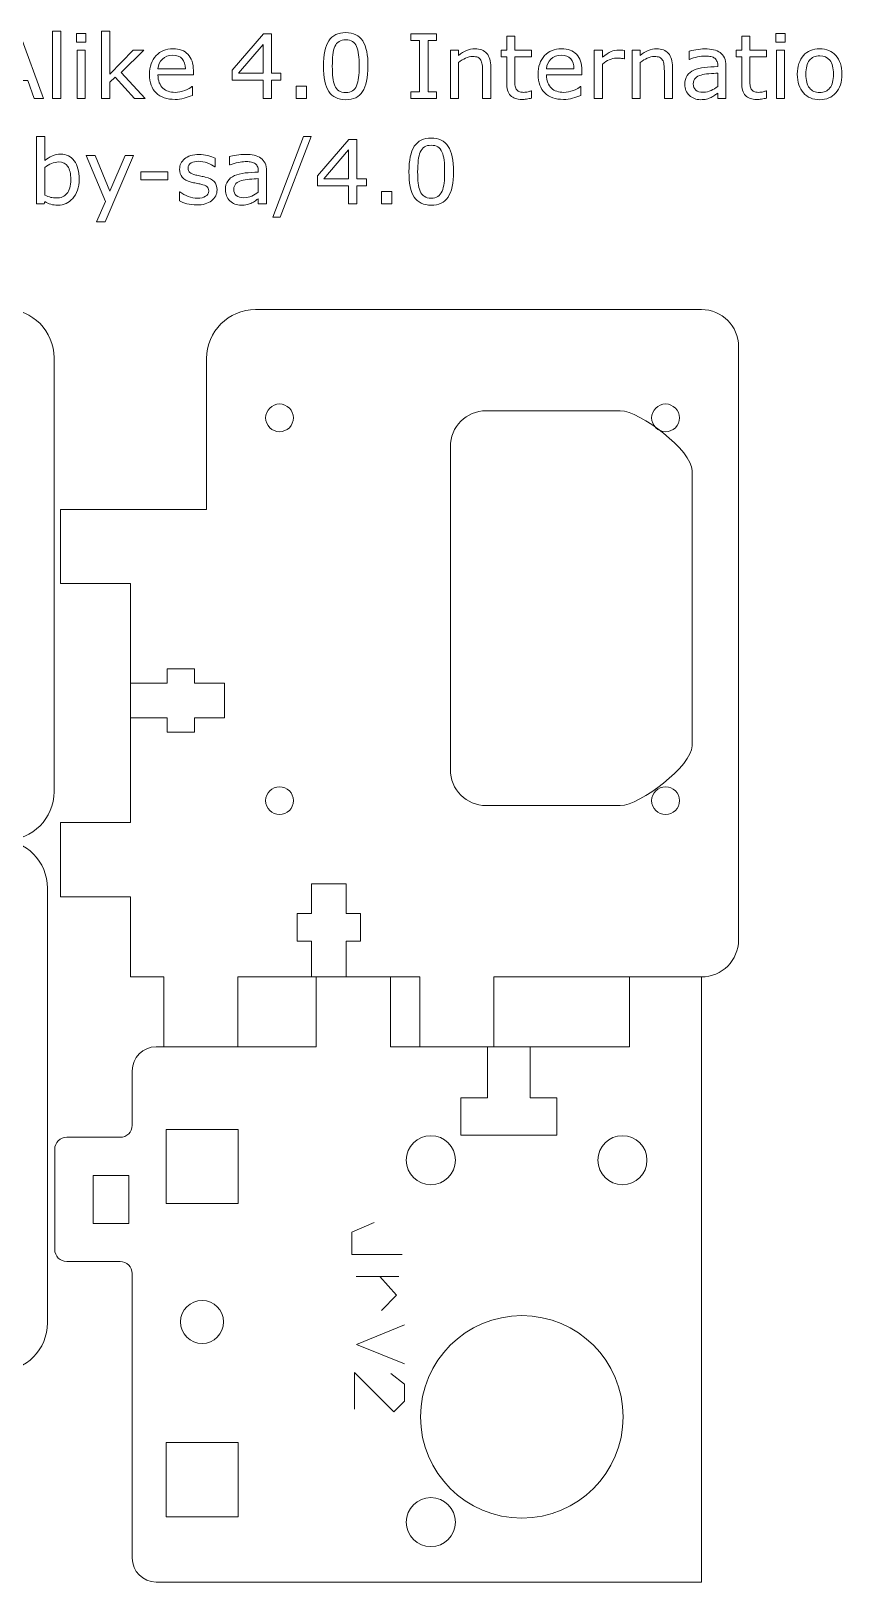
# Model space of a CAD drawing. Header units: inches. Extents: x -16 to 263, y 95 to 274.
# Drawn here: x 125 to 192.7, y 118 to 247.6 of the extents above; entities that cross this region are included whole.
import ezdxf

# ---------------------------------------------------------------- set-up
doc = ezdxf.new("R2010")
doc.units = ezdxf.units.IN
doc.header["$MEASUREMENT"] = 0
doc.layers.add('LAYER_1_0_0', color=7, linetype='Continuous')

# ---------------------------------------------------------------- blocks, each defined once
blk = doc.blocks.new('block 2')
at = {"layer": 'LAYER_1_0_0', "color": 7, "lineweight": 18}
blk.add_lwpolyline([(166.68, 162.72), (166.68, 158.47), (168.9, 158.47), (168.9, 155.33), (160.9, 155.33), (160.9, 158.47), (163.12, 158.47), (163.12, 162.72)], dxfattribs=at)
blk = doc.blocks.new('block 3')
at = {"layer": 'LAYER_1_0_0', "color": 7, "lineweight": 18}
blk.add_open_spline([(133.29, 168.56), (133.29, 168.56), (136.07, 168.56), (136.07, 168.56), (136.07, 168.56), (136.07, 162.72), (136.07, 162.72), (136.07, 162.72), (142.26, 162.72), (142.26, 162.72), (142.26, 162.72), (142.26, 168.56), (142.26, 168.56), (142.26, 168.56), (157.45, 168.56), (157.45, 168.56), (157.45, 168.56), (157.45, 162.72), (157.45, 162.72), (157.45, 162.72), (163.64, 162.72), (163.64, 162.72), (163.64, 162.72), (163.64, 168.56), (163.64, 168.56), (163.64, 168.56), (180.99, 168.56), (180.99, 168.56), (182.7, 168.56), (184.09, 169.95), (184.09, 171.66), (184.09, 171.66), (184.09, 221.26), (184.09, 221.26), (184.09, 222.97), (182.7, 224.35), (180.99, 224.36), (180.99, 224.36), (143.74, 224.36), (143.74, 224.36), (141.47, 224.35), (139.64, 222.52), (139.64, 220.26), (139.64, 220.26), (139.64, 207.64), (139.64, 207.64), (139.64, 207.64), (127.44, 207.64), (127.44, 207.64), (127.44, 207.64), (127.44, 201.44), (127.44, 201.44), (127.44, 201.44), (133.29, 201.44), (133.29, 201.44), (133.29, 201.44), (133.29, 181.46), (133.29, 181.46), (133.29, 181.46), (127.44, 181.46), (127.44, 181.46), (127.44, 181.46), (127.44, 175.26), (127.44, 175.26), (127.44, 175.26), (133.29, 175.26), (133.29, 175.26), (133.29, 175.26), (133.29, 168.56), (133.29, 168.56)], degree=3, knots=[0, 0, 0, 0, 1, 1, 1, 2, 2, 2, 3, 3, 3, 4, 4, 4, 5, 5, 5, 6, 6, 6, 7, 7, 7, 8, 8, 8, 9, 9, 9, 10, 10, 10, 11, 11, 11, 12, 12, 12, 13, 13, 13, 14, 14, 14, 15, 15, 15, 16, 16, 16, 17, 17, 17, 18, 18, 18, 19, 19, 19, 20, 20, 20, 21, 21, 21, 22, 22, 22, 23, 23, 23, 23], dxfattribs=at)
blk = doc.blocks.new('block 7')
at = {"layer": 'LAYER_1_0_0', "color": 7, "lineweight": 18}
blk.add_open_spline([(81.05, 180.02), (78.84, 180.02), (77.05, 181.82), (77.05, 184.05), (77.05, 184.05), (77.05, 220.32), (77.05, 220.32), (77.05, 222.55), (78.84, 224.36), (81.05, 224.36), (81.05, 224.36), (122.9, 224.36), (122.9, 224.36), (125.11, 224.36), (126.9, 222.55), (126.9, 220.32), (126.9, 220.32), (126.9, 184.05), (126.9, 184.05), (126.9, 181.82), (125.11, 180.02), (122.9, 180.02), (122.9, 180.02), (80.49, 180.02), (80.49, 180.02), (78.28, 180.02), (76.49, 178.21), (76.49, 175.98), (76.49, 175.98), (76.49, 139.65), (76.49, 139.65), (76.49, 137.42), (78.28, 135.61), (80.49, 135.61), (80.49, 135.61), (122.35, 135.61), (122.35, 135.61), (124.56, 135.61), (126.35, 137.42), (126.35, 139.65), (126.35, 139.65), (126.35, 175.98), (126.35, 175.98), (126.35, 178.21), (124.56, 180.02), (122.35, 180.02)], degree=3, knots=[0, 0, 0, 0, 1, 1, 1, 2, 2, 2, 3, 3, 3, 4, 4, 4, 5, 5, 5, 6, 6, 6, 7, 7, 7, 8, 8, 8, 9, 9, 9, 10, 10, 10, 11, 11, 11, 12, 12, 12, 13, 13, 13, 14, 14, 14, 15, 15, 15, 15], dxfattribs=at)
blk = doc.blocks.new('block 8')
at = {"layer": 'LAYER_1_0_0', "color": 1, "lineweight": 18}
blk.add_lwpolyline([(156.18, 139.47), (152.18, 137.85)], dxfattribs=at)
blk = doc.blocks.new('block 9')
at = {"layer": 'LAYER_1_0_0', "color": 1, "lineweight": 18}
blk.add_lwpolyline([(152.18, 137.85), (156.18, 136.22)], dxfattribs=at)
blk = doc.blocks.new('block 10')
at = {"layer": 'LAYER_1_0_0', "color": 1, "lineweight": 18}
blk.add_lwpolyline([(155.05, 135.41), (156.18, 134.51)], dxfattribs=at)
blk = doc.blocks.new('block 11')
at = {"layer": 'LAYER_1_0_0', "color": 1, "lineweight": 18}
blk.add_lwpolyline([(156.18, 134.51), (156.18, 133.11)], dxfattribs=at)
blk = doc.blocks.new('block 12')
at = {"layer": 'LAYER_1_0_0', "color": 1, "lineweight": 18}
blk.add_lwpolyline([(156.18, 133.11), (155.28, 132.21)], dxfattribs=at)
blk = doc.blocks.new('block 13')
at = {"layer": 'LAYER_1_0_0', "color": 1, "lineweight": 18}
blk.add_lwpolyline([(155.28, 132.21), (152, 135.49)], dxfattribs=at)
blk = doc.blocks.new('block 14')
at = {"layer": 'LAYER_1_0_0', "color": 1, "lineweight": 18}
blk.add_lwpolyline([(152, 135.49), (152, 132.44)], dxfattribs=at)
blk = doc.blocks.new('block 15')
at = {"layer": 'LAYER_1_0_0', "color": 1, "lineweight": 18}
blk.add_lwpolyline([(155.99, 145.36), (151.77, 145.36)], dxfattribs=at)
blk = doc.blocks.new('block 16')
at = {"layer": 'LAYER_1_0_0', "color": 1, "lineweight": 18}
blk.add_lwpolyline([(151.77, 145.36), (151.77, 147.24)], dxfattribs=at)
blk = doc.blocks.new('block 17')
at = {"layer": 'LAYER_1_0_0', "color": 1, "lineweight": 18}
blk.add_lwpolyline([(151.77, 147.24), (153.65, 148.04)], dxfattribs=at)
blk = doc.blocks.new('block 18')
at = {"layer": 'LAYER_1_0_0', "color": 1, "lineweight": 18}
blk.add_lwpolyline([(155.72, 143.52), (152.15, 143.52)], dxfattribs=at)
blk = doc.blocks.new('block 19')
at = {"layer": 'LAYER_1_0_0', "color": 1, "lineweight": 18}
blk.add_lwpolyline([(154.12, 143.52), (155.52, 141.95)], dxfattribs=at)
blk = doc.blocks.new('block 20')
at = {"layer": 'LAYER_1_0_0', "color": 1, "lineweight": 18}
blk.add_lwpolyline([(155.52, 141.95), (154.27, 140.69)], dxfattribs=at)
blk = doc.blocks.new('block 40')
at = {"layer": 'LAYER_1_0_0', "color": 1, "lineweight": 18}
blk.add_open_spline([(139.27, 141.52), (138.27, 141.52), (137.47, 140.72), (137.47, 139.72), (137.47, 138.73), (138.27, 137.92), (139.27, 137.92), (140.26, 137.92), (141.07, 138.73), (141.07, 139.72), (141.07, 140.72), (140.26, 141.52), (139.27, 141.52)], degree=3, knots=[0, 0, 0, 0, 1, 1, 1, 2, 2, 2, 3, 3, 3, 4, 4, 4, 4], dxfattribs=at)
blk = doc.blocks.new('block 41')
at = {"layer": 'LAYER_1_0_0', "color": 1, "lineweight": 18}
blk.add_open_spline([(142.27, 123.44), (142.27, 123.44), (142.27, 129.64), (142.27, 129.64), (142.27, 129.64), (136.27, 129.64), (136.27, 129.64), (136.27, 129.64), (136.27, 123.44), (136.27, 123.44), (136.27, 123.44), (142.27, 123.44), (142.27, 123.44)], degree=3, knots=[0, 0, 0, 0, 1, 1, 1, 2, 2, 2, 3, 3, 3, 4, 4, 4, 4], dxfattribs=at)
blk = doc.blocks.new('block 42')
at = {"layer": 'LAYER_1_0_0', "color": 1, "lineweight": 18}
blk.add_lwpolyline([(136.27, 149.62), (142.27, 149.62), (142.27, 155.82), (136.27, 155.81), (136.27, 149.62)], dxfattribs=at)
blk = doc.blocks.new('block 43')
at = {"layer": 'LAYER_1_0_0', "color": 1, "lineweight": 18}
blk.add_open_spline([(174.45, 131.78), (174.45, 136.46), (170.66, 140.25), (165.99, 140.25), (161.31, 140.25), (157.52, 136.46), (157.52, 131.78), (157.52, 127.11), (161.31, 123.32), (165.99, 123.32), (170.66, 123.32), (174.45, 127.11), (174.45, 131.78), (174.45, 131.78), (174.45, 131.78), (174.45, 131.78)], degree=3, knots=[0, 0, 0, 0, 1, 1, 1, 2, 2, 2, 3, 3, 3, 4, 4, 4, 5, 5, 5, 5], dxfattribs=at)
blk = doc.blocks.new('block 44')
at = {"layer": 'LAYER_1_0_0', "color": 1, "lineweight": 18}
blk.add_open_spline([(160.44, 153.24), (160.44, 154.38), (159.52, 155.29), (158.39, 155.29), (157.25, 155.29), (156.33, 154.38), (156.33, 153.24), (156.33, 152.11), (157.25, 151.19), (158.39, 151.19), (159.52, 151.19), (160.44, 152.11), (160.44, 153.24), (160.44, 153.24), (160.44, 153.24), (160.44, 153.24)], degree=3, knots=[0, 0, 0, 0, 1, 1, 1, 2, 2, 2, 3, 3, 3, 4, 4, 4, 5, 5, 5, 5], dxfattribs=at)
blk = doc.blocks.new('block 45')
at = {"layer": 'LAYER_1_0_0', "color": 1, "lineweight": 18}
blk.add_open_spline([(176.44, 153.24), (176.44, 154.38), (175.52, 155.29), (174.39, 155.29), (173.25, 155.29), (172.34, 154.38), (172.34, 153.24), (172.34, 152.11), (173.25, 151.19), (174.39, 151.19), (175.52, 151.19), (176.44, 152.11), (176.44, 153.24), (176.44, 153.24), (176.44, 153.24), (176.44, 153.24)], degree=3, knots=[0, 0, 0, 0, 1, 1, 1, 2, 2, 2, 3, 3, 3, 4, 4, 4, 5, 5, 5, 5], dxfattribs=at)
blk = doc.blocks.new('block 46')
at = {"layer": 'LAYER_1_0_0', "color": 1, "lineweight": 18}
blk.add_open_spline([(160.44, 122.99), (160.44, 124.12), (159.52, 125.04), (158.39, 125.04), (157.25, 125.04), (156.33, 124.12), (156.33, 122.99), (156.33, 121.86), (157.25, 120.94), (158.39, 120.94), (159.52, 120.94), (160.44, 121.86), (160.44, 122.99), (160.44, 122.99), (160.44, 122.99), (160.44, 122.99)], degree=3, knots=[0, 0, 0, 0, 1, 1, 1, 2, 2, 2, 3, 3, 3, 4, 4, 4, 5, 5, 5, 5], dxfattribs=at)
blk = doc.blocks.new('block 47')
at = {"layer": 'LAYER_1_0_0', "color": 1, "lineweight": 18}
blk.add_open_spline([(146.9, 183.3), (146.9, 183.94), (146.38, 184.46), (145.74, 184.46), (145.1, 184.46), (144.58, 183.94), (144.58, 183.3), (144.58, 182.66), (145.1, 182.14), (145.74, 182.14), (146.38, 182.14), (146.9, 182.66), (146.9, 183.3), (146.9, 183.3), (146.9, 183.3), (146.9, 183.3)], degree=3, knots=[0, 0, 0, 0, 1, 1, 1, 2, 2, 2, 3, 3, 3, 4, 4, 4, 5, 5, 5, 5], dxfattribs=at)
blk = doc.blocks.new('block 48')
at = {"layer": 'LAYER_1_0_0', "color": 1, "lineweight": 18}
blk.add_open_spline([(146.9, 215.3), (146.9, 215.94), (146.38, 216.46), (145.74, 216.46), (145.1, 216.46), (144.58, 215.94), (144.58, 215.3), (144.58, 214.66), (145.1, 214.14), (145.74, 214.14), (146.38, 214.14), (146.9, 214.66), (146.9, 215.3), (146.9, 215.3), (146.9, 215.3), (146.9, 215.3)], degree=3, knots=[0, 0, 0, 0, 1, 1, 1, 2, 2, 2, 3, 3, 3, 4, 4, 4, 5, 5, 5, 5], dxfattribs=at)
blk = doc.blocks.new('block 49')
at = {"layer": 'LAYER_1_0_0', "color": 1, "lineweight": 18}
blk.add_open_spline([(179.15, 215.3), (179.15, 215.94), (178.63, 216.46), (177.99, 216.46), (177.35, 216.46), (176.83, 215.94), (176.83, 215.3), (176.83, 214.66), (177.35, 214.14), (177.99, 214.14), (178.63, 214.14), (179.15, 214.66), (179.15, 215.3), (179.15, 215.3), (179.15, 215.3), (179.15, 215.3)], degree=3, knots=[0, 0, 0, 0, 1, 1, 1, 2, 2, 2, 3, 3, 3, 4, 4, 4, 5, 5, 5, 5], dxfattribs=at)
blk = doc.blocks.new('block 50')
at = {"layer": 'LAYER_1_0_0', "color": 1, "lineweight": 18}
blk.add_open_spline([(179.15, 183.3), (179.15, 183.94), (178.63, 184.46), (177.99, 184.46), (177.35, 184.46), (176.83, 183.94), (176.83, 183.3), (176.83, 182.66), (177.35, 182.14), (177.99, 182.14), (178.63, 182.14), (179.15, 182.66), (179.15, 183.3), (179.15, 183.3), (179.15, 183.3), (179.15, 183.3)], degree=3, knots=[0, 0, 0, 0, 1, 1, 1, 2, 2, 2, 3, 3, 3, 4, 4, 4, 5, 5, 5, 5], dxfattribs=at)
blk = doc.blocks.new('block 51')
at = {"layer": 'LAYER_1_0_0', "color": 1, "lineweight": 18}
blk.add_lwpolyline([(133.16, 151.96), (130.16, 151.96), (130.16, 147.96), (133.16, 147.96), (133.16, 151.96)], dxfattribs=at)
blk = doc.blocks.new('block 80')
at = {"layer": 'LAYER_1_0_0', "color": 1, "lineweight": 18}
blk.add_open_spline([(160.01, 185.89), (160.01, 184.24), (161.35, 182.89), (163.01, 182.89), (163.01, 182.89), (174.21, 182.89), (174.21, 182.89), (175.87, 182.89), (180.21, 186.24), (180.21, 187.89), (180.21, 187.89), (180.21, 210.89), (180.21, 210.89), (180.21, 212.55), (175.87, 215.89), (174.21, 215.89), (174.21, 215.89), (163.01, 215.89), (163.01, 215.89), (161.35, 215.89), (160.01, 214.55), (160.01, 212.89), (160.01, 212.89), (160.01, 185.89), (160.01, 185.89)], degree=3, knots=[0, 0, 0, 0, 1, 1, 1, 2, 2, 2, 3, 3, 3, 4, 4, 4, 5, 5, 5, 6, 6, 6, 7, 7, 7, 8, 8, 8, 8], dxfattribs=at)
blk = doc.blocks.new('block 94')
at = {"layer": 'LAYER_1_0_0', "color": 7, "lineweight": 5}
for points in [[(126.01, 242.01), (125.25, 242.01), (124.72, 243.5), (122.4, 243.5), (121.87, 242.01), (121.15, 242.01), (123.1, 247.4), (124.05, 247.4), (126.01, 242.01)], [(127.47, 242.01), (126.78, 242.01), (126.78, 247.64), (127.47, 247.64), (127.47, 242.01)], [(129.55, 246.72), (128.77, 246.72), (128.77, 247.43), (129.55, 247.43), (129.55, 246.72)], [(134.52, 242.01), (133.62, 242.01), (132, 243.77), (131.56, 243.36), (131.56, 242.01), (130.87, 242.01), (130.87, 247.64), (131.56, 247.64), (131.56, 244.04), (133.51, 246.05), (134.39, 246.05), (132.5, 244.18), (134.52, 242.01)], [(145.86, 243.53), (145.06, 243.53), (145.06, 242.01), (144.36, 242.01), (144.36, 243.53), (141.78, 243.53), (141.78, 244.36), (144.39, 247.4), (145.06, 247.4), (145.06, 244.11), (145.86, 244.11), (145.86, 243.53)], [(144.36, 244.11), (144.36, 246.52), (142.3, 244.11), (144.36, 244.11)], [(158.85, 242.01), (156.72, 242.01), (156.72, 242.56), (157.43, 242.56), (157.43, 246.85), (156.72, 246.85), (156.72, 247.4), (158.85, 247.4), (158.85, 246.85), (158.15, 246.85), (158.15, 242.56), (158.85, 242.56), (158.85, 242.01)], [(187.98, 246.72), (187.21, 246.72), (187.21, 247.43), (187.98, 247.43), (187.98, 246.72)], [(129.5, 242.01), (128.82, 242.01), (128.82, 246.05), (129.5, 246.05), (129.5, 242.01)], [(187.94, 242.01), (187.26, 242.01), (187.26, 246.05), (187.94, 246.05), (187.94, 242.01)], [(147.99, 242.01), (147.13, 242.01), (147.13, 243.04), (147.99, 243.04), (147.99, 242.01)], [(148.39, 238.82), (145.8, 232.08), (145.17, 232.08), (147.75, 238.82), (148.39, 238.82)], [(153, 234.71), (152.2, 234.71), (152.2, 233.19), (151.5, 233.19), (151.5, 234.71), (148.92, 234.71), (148.92, 235.54), (151.53, 238.58), (152.2, 238.58), (152.2, 235.29), (153, 235.29), (153, 234.71)], [(151.5, 235.29), (151.5, 237.7), (149.43, 235.29), (151.5, 235.29)], [(133.54, 237.23), (131.17, 231.7), (130.46, 231.7), (131.2, 233.38), (129.59, 237.23), (130.33, 237.23), (131.57, 234.24), (132.83, 237.23), (133.54, 237.23)], [(136.42, 235.21), (134.16, 235.21), (134.16, 235.87), (136.42, 235.87), (136.42, 235.21)], [(155.13, 233.19), (154.27, 233.19), (154.27, 234.22), (155.13, 234.22), (155.13, 233.19)]]:
    blk.add_lwpolyline(points, dxfattribs=at)
for points, knots in [([(153.13, 244.71), (153.13, 243.74), (152.98, 243.03), (152.68, 242.57), (152.38, 242.12), (151.91, 241.9), (151.27, 241.9), (150.63, 241.9), (150.15, 242.12), (149.86, 242.58), (149.56, 243.04), (149.41, 243.75), (149.41, 244.7), (149.41, 245.66), (149.56, 246.36), (149.86, 246.82), (150.16, 247.28), (150.63, 247.51), (151.27, 247.51), (151.92, 247.51), (152.39, 247.27), (152.69, 246.81), (152.99, 246.35), (153.13, 245.64), (153.13, 244.71)], [0, 0, 0, 0, 1, 1, 1, 2, 2, 2, 3, 3, 3, 4, 4, 4, 5, 5, 5, 6, 6, 6, 7, 7, 7, 8, 8, 8, 8]), ([(152.18, 243.06), (152.26, 243.26), (152.32, 243.49), (152.35, 243.75), (152.38, 244.01), (152.4, 244.33), (152.4, 244.71), (152.4, 245.07), (152.38, 245.39), (152.35, 245.66), (152.32, 245.93), (152.26, 246.16), (152.18, 246.35), (152.09, 246.54), (151.98, 246.68), (151.83, 246.77), (151.69, 246.86), (151.5, 246.91), (151.27, 246.91), (151.05, 246.91), (150.86, 246.86), (150.71, 246.77), (150.56, 246.68), (150.45, 246.53), (150.36, 246.34), (150.28, 246.16), (150.22, 245.93), (150.19, 245.64), (150.16, 245.36), (150.15, 245.04), (150.15, 244.7), (150.15, 244.32), (150.16, 244.01), (150.19, 243.75), (150.21, 243.5), (150.27, 243.27), (150.36, 243.07), (150.44, 242.88), (150.55, 242.74), (150.69, 242.64), (150.84, 242.54), (151.03, 242.49), (151.27, 242.49), (151.5, 242.49), (151.69, 242.54), (151.83, 242.63), (151.98, 242.73), (152.1, 242.87), (152.18, 243.06)], [0, 0, 0, 0, 1, 1, 1, 2, 2, 2, 3, 3, 3, 4, 4, 4, 5, 5, 5, 6, 6, 6, 7, 7, 7, 8, 8, 8, 9, 9, 9, 10, 10, 10, 11, 11, 11, 12, 12, 12, 13, 13, 13, 14, 14, 14, 15, 15, 15, 16, 16, 16, 16]), ([(166.8, 242.03), (166.67, 242), (166.53, 241.97), (166.38, 241.95), (166.23, 241.93), (166.1, 241.92), (165.98, 241.92), (165.57, 241.92), (165.25, 242.03), (165.04, 242.25), (164.82, 242.47), (164.72, 242.83), (164.72, 243.32), (164.72, 243.32), (164.72, 245.48), (164.72, 245.48), (164.72, 245.48), (164.25, 245.48), (164.25, 245.48), (164.25, 245.48), (164.25, 246.05), (164.25, 246.05), (164.25, 246.05), (164.72, 246.05), (164.72, 246.05), (164.72, 246.05), (164.72, 247.21), (164.72, 247.21), (164.72, 247.21), (165.4, 247.21), (165.4, 247.21), (165.4, 247.21), (165.4, 246.05), (165.4, 246.05), (165.4, 246.05), (166.8, 246.05), (166.8, 246.05), (166.8, 246.05), (166.8, 245.48), (166.8, 245.48), (166.8, 245.48), (165.4, 245.48), (165.4, 245.48), (165.4, 245.48), (165.4, 243.63), (165.4, 243.63), (165.4, 243.42), (165.4, 243.25), (165.41, 243.13), (165.42, 243.01), (165.46, 242.9), (165.52, 242.79), (165.57, 242.7), (165.64, 242.62), (165.73, 242.58), (165.83, 242.54), (165.97, 242.51), (166.16, 242.51), (166.27, 242.51), (166.38, 242.53), (166.5, 242.56), (166.62, 242.6), (166.71, 242.62), (166.76, 242.64), (166.76, 242.64), (166.8, 242.64), (166.8, 242.64), (166.8, 242.64), (166.8, 242.03), (166.8, 242.03)], [0, 0, 0, 0, 1, 1, 1, 2, 2, 2, 3, 3, 3, 4, 4, 4, 5, 5, 5, 6, 6, 6, 7, 7, 7, 8, 8, 8, 9, 9, 9, 10, 10, 10, 11, 11, 11, 12, 12, 12, 13, 13, 13, 14, 14, 14, 15, 15, 15, 16, 16, 16, 17, 17, 17, 18, 18, 18, 19, 19, 19, 20, 20, 20, 21, 21, 21, 22, 22, 22, 23, 23, 23, 23]), ([(186.43, 242.03), (186.3, 242), (186.16, 241.97), (186.01, 241.95), (185.86, 241.93), (185.73, 241.92), (185.61, 241.92), (185.2, 241.92), (184.88, 242.03), (184.67, 242.25), (184.46, 242.47), (184.35, 242.83), (184.35, 243.32), (184.35, 243.32), (184.35, 245.48), (184.35, 245.48), (184.35, 245.48), (183.89, 245.48), (183.89, 245.48), (183.89, 245.48), (183.89, 246.05), (183.89, 246.05), (183.89, 246.05), (184.35, 246.05), (184.35, 246.05), (184.35, 246.05), (184.35, 247.21), (184.35, 247.21), (184.35, 247.21), (185.03, 247.21), (185.03, 247.21), (185.03, 247.21), (185.03, 246.05), (185.03, 246.05), (185.03, 246.05), (186.43, 246.05), (186.43, 246.05), (186.43, 246.05), (186.43, 245.48), (186.43, 245.48), (186.43, 245.48), (185.03, 245.48), (185.03, 245.48), (185.03, 245.48), (185.03, 243.63), (185.03, 243.63), (185.03, 243.42), (185.04, 243.25), (185.05, 243.13), (185.06, 243.01), (185.09, 242.9), (185.15, 242.79), (185.2, 242.7), (185.27, 242.62), (185.37, 242.58), (185.46, 242.54), (185.6, 242.51), (185.79, 242.51), (185.9, 242.51), (186.02, 242.53), (186.14, 242.56), (186.26, 242.6), (186.34, 242.62), (186.4, 242.64), (186.4, 242.64), (186.43, 242.64), (186.43, 242.64), (186.43, 242.64), (186.43, 242.03), (186.43, 242.03)], [0, 0, 0, 0, 1, 1, 1, 2, 2, 2, 3, 3, 3, 4, 4, 4, 5, 5, 5, 6, 6, 6, 7, 7, 7, 8, 8, 8, 9, 9, 9, 10, 10, 10, 11, 11, 11, 12, 12, 12, 13, 13, 13, 14, 14, 14, 15, 15, 15, 16, 16, 16, 17, 17, 17, 18, 18, 18, 19, 19, 19, 20, 20, 20, 21, 21, 21, 22, 22, 22, 23, 23, 23, 23]), ([(138.54, 243.97), (138.54, 243.97), (135.58, 243.97), (135.58, 243.97), (135.58, 243.72), (135.62, 243.5), (135.69, 243.32), (135.77, 243.13), (135.87, 242.98), (136, 242.86), (136.12, 242.74), (136.27, 242.66), (136.44, 242.6), (136.61, 242.54), (136.8, 242.51), (137.01, 242.51), (137.28, 242.51), (137.56, 242.57), (137.83, 242.68), (138.11, 242.79), (138.31, 242.89), (138.42, 243), (138.42, 243), (138.46, 243), (138.46, 243), (138.46, 243), (138.46, 242.26), (138.46, 242.26), (138.23, 242.16), (138, 242.08), (137.76, 242.02), (137.52, 241.95), (137.27, 241.92), (137.01, 241.92), (136.34, 241.92), (135.81, 242.1), (135.44, 242.46), (135.06, 242.82), (134.88, 243.34), (134.88, 244.01), (134.88, 244.67), (135.06, 245.19), (135.42, 245.58), (135.78, 245.97), (136.25, 246.16), (136.84, 246.16), (137.38, 246.16), (137.8, 246), (138.09, 245.69), (138.39, 245.37), (138.54, 244.92), (138.54, 244.34), (138.54, 244.34), (138.54, 243.97), (138.54, 243.97)], [0, 0, 0, 0, 1, 1, 1, 2, 2, 2, 3, 3, 3, 4, 4, 4, 5, 5, 5, 6, 6, 6, 7, 7, 7, 8, 8, 8, 9, 9, 9, 10, 10, 10, 11, 11, 11, 12, 12, 12, 13, 13, 13, 14, 14, 14, 15, 15, 15, 16, 16, 16, 17, 17, 17, 18, 18, 18, 18]), ([(137.87, 244.49), (137.87, 244.84), (137.78, 245.12), (137.61, 245.32), (137.43, 245.51), (137.17, 245.61), (136.81, 245.61), (136.45, 245.61), (136.16, 245.5), (135.95, 245.29), (135.73, 245.07), (135.61, 244.81), (135.58, 244.49), (135.58, 244.49), (137.87, 244.49), (137.87, 244.49)], [0, 0, 0, 0, 1, 1, 1, 2, 2, 2, 3, 3, 3, 4, 4, 4, 5, 5, 5, 5]), ([(163.39, 242.01), (163.39, 242.01), (162.71, 242.01), (162.71, 242.01), (162.71, 242.01), (162.71, 244.31), (162.71, 244.31), (162.71, 244.49), (162.7, 244.67), (162.67, 244.83), (162.65, 244.99), (162.61, 245.12), (162.56, 245.21), (162.5, 245.31), (162.41, 245.39), (162.3, 245.44), (162.19, 245.49), (162.04, 245.51), (161.86, 245.51), (161.67, 245.51), (161.48, 245.47), (161.28, 245.37), (161.08, 245.28), (160.89, 245.17), (160.7, 245.02), (160.7, 245.02), (160.7, 242.01), (160.7, 242.01), (160.7, 242.01), (160.02, 242.01), (160.02, 242.01), (160.02, 242.01), (160.02, 246.05), (160.02, 246.05), (160.02, 246.05), (160.7, 246.05), (160.7, 246.05), (160.7, 246.05), (160.7, 245.6), (160.7, 245.6), (160.91, 245.78), (161.13, 245.91), (161.36, 246.01), (161.58, 246.11), (161.82, 246.16), (162.05, 246.16), (162.49, 246.16), (162.82, 246.03), (163.05, 245.77), (163.28, 245.5), (163.39, 245.13), (163.39, 244.63), (163.39, 244.63), (163.39, 242.01), (163.39, 242.01)], [0, 0, 0, 0, 1, 1, 1, 2, 2, 2, 3, 3, 3, 4, 4, 4, 5, 5, 5, 6, 6, 6, 7, 7, 7, 8, 8, 8, 9, 9, 9, 10, 10, 10, 11, 11, 11, 12, 12, 12, 13, 13, 13, 14, 14, 14, 15, 15, 15, 16, 16, 16, 17, 17, 17, 18, 18, 18, 18]), ([(171, 243.97), (171, 243.97), (168.04, 243.97), (168.04, 243.97), (168.04, 243.72), (168.08, 243.5), (168.15, 243.32), (168.23, 243.13), (168.33, 242.98), (168.46, 242.86), (168.58, 242.74), (168.73, 242.66), (168.9, 242.6), (169.08, 242.54), (169.26, 242.51), (169.47, 242.51), (169.74, 242.51), (170.02, 242.57), (170.29, 242.68), (170.57, 242.79), (170.77, 242.89), (170.89, 243), (170.89, 243), (170.92, 243), (170.92, 243), (170.92, 243), (170.92, 242.26), (170.92, 242.26), (170.69, 242.16), (170.46, 242.08), (170.22, 242.02), (169.98, 241.95), (169.73, 241.92), (169.47, 241.92), (168.8, 241.92), (168.28, 242.1), (167.9, 242.46), (167.53, 242.82), (167.34, 243.34), (167.34, 244.01), (167.34, 244.67), (167.52, 245.19), (167.88, 245.58), (168.24, 245.97), (168.71, 246.16), (169.3, 246.16), (169.84, 246.16), (170.26, 246), (170.56, 245.69), (170.85, 245.37), (171, 244.92), (171, 244.34), (171, 244.34), (171, 243.97), (171, 243.97)], [0, 0, 0, 0, 1, 1, 1, 2, 2, 2, 3, 3, 3, 4, 4, 4, 5, 5, 5, 6, 6, 6, 7, 7, 7, 8, 8, 8, 9, 9, 9, 10, 10, 10, 11, 11, 11, 12, 12, 12, 13, 13, 13, 14, 14, 14, 15, 15, 15, 16, 16, 16, 17, 17, 17, 18, 18, 18, 18]), ([(170.34, 244.49), (170.33, 244.84), (170.25, 245.12), (170.07, 245.32), (169.89, 245.51), (169.63, 245.61), (169.27, 245.61), (168.91, 245.61), (168.62, 245.5), (168.41, 245.29), (168.19, 245.07), (168.07, 244.81), (168.04, 244.49), (168.04, 244.49), (170.34, 244.49), (170.34, 244.49)], [0, 0, 0, 0, 1, 1, 1, 2, 2, 2, 3, 3, 3, 4, 4, 4, 5, 5, 5, 5]), ([(174.56, 245.31), (174.56, 245.31), (174.53, 245.31), (174.53, 245.31), (174.42, 245.34), (174.33, 245.35), (174.23, 245.36), (174.14, 245.37), (174.02, 245.38), (173.89, 245.38), (173.68, 245.38), (173.48, 245.33), (173.29, 245.24), (173.09, 245.15), (172.9, 245.03), (172.72, 244.88), (172.72, 244.88), (172.72, 242.01), (172.72, 242.01), (172.72, 242.01), (172.04, 242.01), (172.04, 242.01), (172.04, 242.01), (172.04, 246.05), (172.04, 246.05), (172.04, 246.05), (172.72, 246.05), (172.72, 246.05), (172.72, 246.05), (172.72, 245.45), (172.72, 245.45), (172.99, 245.67), (173.23, 245.83), (173.44, 245.92), (173.64, 246.01), (173.85, 246.05), (174.07, 246.05), (174.19, 246.05), (174.27, 246.05), (174.32, 246.04), (174.38, 246.04), (174.46, 246.03), (174.56, 246.01), (174.56, 246.01), (174.56, 245.31), (174.56, 245.31)], [0, 0, 0, 0, 1, 1, 1, 2, 2, 2, 3, 3, 3, 4, 4, 4, 5, 5, 5, 6, 6, 6, 7, 7, 7, 8, 8, 8, 9, 9, 9, 10, 10, 10, 11, 11, 11, 12, 12, 12, 13, 13, 13, 14, 14, 14, 15, 15, 15, 15]), ([(178.57, 242.01), (178.57, 242.01), (177.89, 242.01), (177.89, 242.01), (177.89, 242.01), (177.89, 244.31), (177.89, 244.31), (177.89, 244.49), (177.88, 244.67), (177.86, 244.83), (177.84, 244.99), (177.8, 245.12), (177.74, 245.21), (177.68, 245.31), (177.59, 245.39), (177.48, 245.44), (177.37, 245.49), (177.22, 245.51), (177.04, 245.51), (176.86, 245.51), (176.66, 245.47), (176.46, 245.37), (176.26, 245.28), (176.07, 245.17), (175.88, 245.02), (175.88, 245.02), (175.88, 242.01), (175.88, 242.01), (175.88, 242.01), (175.2, 242.01), (175.2, 242.01), (175.2, 242.01), (175.2, 246.05), (175.2, 246.05), (175.2, 246.05), (175.88, 246.05), (175.88, 246.05), (175.88, 246.05), (175.88, 245.6), (175.88, 245.6), (176.09, 245.78), (176.31, 245.91), (176.54, 246.01), (176.77, 246.11), (177, 246.16), (177.24, 246.16), (177.67, 246.16), (178, 246.03), (178.23, 245.77), (178.46, 245.5), (178.57, 245.13), (178.57, 244.63), (178.57, 244.63), (178.57, 242.01), (178.57, 242.01)], [0, 0, 0, 0, 1, 1, 1, 2, 2, 2, 3, 3, 3, 4, 4, 4, 5, 5, 5, 6, 6, 6, 7, 7, 7, 8, 8, 8, 9, 9, 9, 10, 10, 10, 11, 11, 11, 12, 12, 12, 13, 13, 13, 14, 14, 14, 15, 15, 15, 16, 16, 16, 17, 17, 17, 18, 18, 18, 18]), ([(183.03, 242.01), (183.03, 242.01), (182.35, 242.01), (182.35, 242.01), (182.35, 242.01), (182.35, 242.44), (182.35, 242.44), (182.29, 242.4), (182.2, 242.34), (182.1, 242.27), (182, 242.19), (181.9, 242.13), (181.81, 242.09), (181.69, 242.04), (181.56, 241.99), (181.42, 241.95), (181.27, 241.91), (181.1, 241.9), (180.9, 241.9), (180.54, 241.9), (180.23, 242.02), (179.98, 242.26), (179.73, 242.5), (179.6, 242.8), (179.6, 243.18), (179.6, 243.48), (179.67, 243.73), (179.8, 243.92), (179.93, 244.11), (180.11, 244.26), (180.36, 244.37), (180.6, 244.47), (180.9, 244.55), (181.24, 244.59), (181.58, 244.63), (181.95, 244.65), (182.35, 244.67), (182.35, 244.67), (182.35, 244.78), (182.35, 244.78), (182.35, 244.93), (182.32, 245.06), (182.26, 245.16), (182.21, 245.27), (182.13, 245.35), (182.03, 245.4), (181.94, 245.46), (181.82, 245.5), (181.69, 245.52), (181.55, 245.53), (181.41, 245.54), (181.26, 245.54), (181.09, 245.54), (180.89, 245.52), (180.67, 245.47), (180.45, 245.43), (180.22, 245.36), (179.99, 245.27), (179.99, 245.27), (179.95, 245.27), (179.95, 245.27), (179.95, 245.27), (179.95, 245.96), (179.95, 245.96), (180.09, 245.99), (180.28, 246.03), (180.53, 246.07), (180.78, 246.12), (181.03, 246.14), (181.27, 246.14), (181.56, 246.14), (181.8, 246.12), (182.01, 246.07), (182.23, 246.02), (182.41, 245.94), (182.56, 245.83), (182.71, 245.72), (182.83, 245.57), (182.91, 245.4), (182.99, 245.22), (183.03, 245), (183.03, 244.75), (183.03, 244.75), (183.03, 242.01), (183.03, 242.01)], [0, 0, 0, 0, 1, 1, 1, 2, 2, 2, 3, 3, 3, 4, 4, 4, 5, 5, 5, 6, 6, 6, 7, 7, 7, 8, 8, 8, 9, 9, 9, 10, 10, 10, 11, 11, 11, 12, 12, 12, 13, 13, 13, 14, 14, 14, 15, 15, 15, 16, 16, 16, 17, 17, 17, 18, 18, 18, 19, 19, 19, 20, 20, 20, 21, 21, 21, 22, 22, 22, 23, 23, 23, 24, 24, 24, 25, 25, 25, 26, 26, 26, 27, 27, 27, 28, 28, 28, 28]), ([(192.73, 244.03), (192.73, 243.37), (192.56, 242.85), (192.22, 242.47), (191.89, 242.09), (191.43, 241.9), (190.87, 241.9), (190.3, 241.9), (189.84, 242.09), (189.51, 242.47), (189.17, 242.85), (189, 243.37), (189, 244.03), (189, 244.69), (189.17, 245.21), (189.51, 245.59), (189.84, 245.97), (190.3, 246.16), (190.87, 246.16), (191.43, 246.16), (191.89, 245.97), (192.22, 245.59), (192.56, 245.21), (192.73, 244.69), (192.73, 244.03)], [0, 0, 0, 0, 1, 1, 1, 2, 2, 2, 3, 3, 3, 4, 4, 4, 5, 5, 5, 6, 6, 6, 7, 7, 7, 8, 8, 8, 8]), ([(192.02, 244.03), (192.02, 244.55), (191.92, 244.93), (191.72, 245.19), (191.51, 245.44), (191.23, 245.57), (190.87, 245.57), (190.5, 245.57), (190.22, 245.44), (190.01, 245.19), (189.81, 244.93), (189.71, 244.55), (189.71, 244.03), (189.71, 243.52), (189.81, 243.14), (190.01, 242.88), (190.22, 242.62), (190.5, 242.49), (190.87, 242.49), (191.23, 242.49), (191.51, 242.62), (191.72, 242.88), (191.92, 243.14), (192.02, 243.52), (192.02, 244.03)], [0, 0, 0, 0, 1, 1, 1, 2, 2, 2, 3, 3, 3, 4, 4, 4, 5, 5, 5, 6, 6, 6, 7, 7, 7, 8, 8, 8, 8]), ([(182.35, 243), (182.35, 243), (182.35, 244.12), (182.35, 244.12), (182.14, 244.11), (181.9, 244.09), (181.62, 244.07), (181.34, 244.04), (181.12, 244.01), (180.96, 243.96), (180.76, 243.91), (180.61, 243.82), (180.49, 243.7), (180.37, 243.59), (180.31, 243.43), (180.31, 243.22), (180.31, 242.99), (180.38, 242.82), (180.52, 242.7), (180.65, 242.58), (180.87, 242.52), (181.15, 242.52), (181.39, 242.52), (181.6, 242.57), (181.8, 242.66), (182, 242.76), (182.18, 242.87), (182.35, 243)], [0, 0, 0, 0, 1, 1, 1, 2, 2, 2, 3, 3, 3, 4, 4, 4, 5, 5, 5, 6, 6, 6, 7, 7, 7, 8, 8, 8, 9, 9, 9, 9]), ([(129, 235.24), (129, 234.9), (128.96, 234.6), (128.86, 234.33), (128.77, 234.06), (128.64, 233.83), (128.48, 233.65), (128.3, 233.46), (128.12, 233.31), (127.91, 233.22), (127.71, 233.12), (127.48, 233.08), (127.23, 233.08), (127, 233.08), (126.8, 233.1), (126.63, 233.16), (126.46, 233.21), (126.29, 233.28), (126.13, 233.38), (126.13, 233.38), (126.08, 233.19), (126.08, 233.19), (126.08, 233.19), (125.44, 233.19), (125.44, 233.19), (125.44, 233.19), (125.44, 238.82), (125.44, 238.82), (125.44, 238.82), (126.13, 238.82), (126.13, 238.82), (126.13, 238.82), (126.13, 236.81), (126.13, 236.81), (126.32, 236.96), (126.52, 237.09), (126.73, 237.19), (126.95, 237.29), (127.19, 237.34), (127.46, 237.34), (127.94, 237.34), (128.31, 237.16), (128.59, 236.79), (128.87, 236.43), (129, 235.91), (129, 235.24)], [0, 0, 0, 0, 1, 1, 1, 2, 2, 2, 3, 3, 3, 4, 4, 4, 5, 5, 5, 6, 6, 6, 7, 7, 7, 8, 8, 8, 9, 9, 9, 10, 10, 10, 11, 11, 11, 12, 12, 12, 13, 13, 13, 14, 14, 14, 15, 15, 15, 15]), ([(160.27, 235.89), (160.27, 234.92), (160.12, 234.21), (159.82, 233.75), (159.52, 233.3), (159.05, 233.08), (158.41, 233.08), (157.76, 233.08), (157.29, 233.31), (156.99, 233.76), (156.69, 234.22), (156.55, 234.93), (156.55, 235.88), (156.55, 236.84), (156.7, 237.54), (157, 238), (157.3, 238.46), (157.77, 238.69), (158.41, 238.69), (159.05, 238.69), (159.53, 238.46), (159.83, 237.99), (160.12, 237.53), (160.27, 236.82), (160.27, 235.89)], [0, 0, 0, 0, 1, 1, 1, 2, 2, 2, 3, 3, 3, 4, 4, 4, 5, 5, 5, 6, 6, 6, 7, 7, 7, 8, 8, 8, 8]), ([(140.52, 234.36), (140.52, 233.99), (140.37, 233.69), (140.06, 233.45), (139.76, 233.22), (139.34, 233.1), (138.82, 233.1), (138.52, 233.1), (138.24, 233.13), (138, 233.2), (137.75, 233.28), (137.54, 233.35), (137.37, 233.44), (137.37, 233.44), (137.37, 234.2), (137.37, 234.2), (137.37, 234.2), (137.4, 234.2), (137.4, 234.2), (137.62, 234.04), (137.86, 233.91), (138.12, 233.81), (138.38, 233.72), (138.63, 233.67), (138.87, 233.67), (139.16, 233.67), (139.4, 233.72), (139.56, 233.82), (139.73, 233.91), (139.82, 234.06), (139.82, 234.27), (139.82, 234.43), (139.77, 234.55), (139.68, 234.63), (139.59, 234.71), (139.41, 234.78), (139.16, 234.84), (139.06, 234.86), (138.93, 234.89), (138.78, 234.92), (138.63, 234.94), (138.49, 234.98), (138.36, 235.01), (138.01, 235.1), (137.76, 235.24), (137.61, 235.42), (137.46, 235.6), (137.39, 235.83), (137.39, 236.09), (137.39, 236.26), (137.43, 236.41), (137.49, 236.56), (137.56, 236.71), (137.67, 236.84), (137.81, 236.95), (137.94, 237.07), (138.11, 237.15), (138.32, 237.22), (138.53, 237.29), (138.76, 237.32), (139.02, 237.32), (139.26, 237.32), (139.5, 237.29), (139.75, 237.23), (140, 237.17), (140.2, 237.1), (140.37, 237.01), (140.37, 237.01), (140.37, 236.28), (140.37, 236.28), (140.37, 236.28), (140.33, 236.28), (140.33, 236.28), (140.16, 236.41), (139.95, 236.52), (139.7, 236.61), (139.46, 236.7), (139.21, 236.75), (138.98, 236.75), (138.73, 236.75), (138.52, 236.7), (138.35, 236.61), (138.18, 236.51), (138.1, 236.37), (138.1, 236.18), (138.1, 236.02), (138.15, 235.89), (138.25, 235.81), (138.35, 235.72), (138.51, 235.65), (138.74, 235.6), (138.86, 235.57), (139, 235.54), (139.16, 235.51), (139.31, 235.48), (139.44, 235.46), (139.54, 235.43), (139.86, 235.36), (140.1, 235.24), (140.27, 235.06), (140.44, 234.89), (140.52, 234.65), (140.52, 234.36)], [0, 0, 0, 0, 1, 1, 1, 2, 2, 2, 3, 3, 3, 4, 4, 4, 5, 5, 5, 6, 6, 6, 7, 7, 7, 8, 8, 8, 9, 9, 9, 10, 10, 10, 11, 11, 11, 12, 12, 12, 13, 13, 13, 14, 14, 14, 15, 15, 15, 16, 16, 16, 17, 17, 17, 18, 18, 18, 19, 19, 19, 20, 20, 20, 21, 21, 21, 22, 22, 22, 23, 23, 23, 24, 24, 24, 25, 25, 25, 26, 26, 26, 27, 27, 27, 28, 28, 28, 29, 29, 29, 30, 30, 30, 31, 31, 31, 32, 32, 32, 33, 33, 33, 34, 34, 34, 34]), ([(144.65, 233.19), (144.65, 233.19), (143.96, 233.19), (143.96, 233.19), (143.96, 233.19), (143.96, 233.62), (143.96, 233.62), (143.9, 233.58), (143.82, 233.52), (143.72, 233.45), (143.62, 233.37), (143.52, 233.31), (143.42, 233.27), (143.31, 233.22), (143.18, 233.17), (143.03, 233.13), (142.89, 233.1), (142.71, 233.08), (142.52, 233.08), (142.16, 233.08), (141.85, 233.2), (141.6, 233.44), (141.34, 233.68), (141.22, 233.99), (141.22, 234.36), (141.22, 234.66), (141.28, 234.91), (141.41, 235.1), (141.54, 235.29), (141.73, 235.44), (141.97, 235.55), (142.22, 235.66), (142.51, 235.73), (142.86, 235.77), (143.2, 235.81), (143.57, 235.83), (143.96, 235.85), (143.96, 235.85), (143.96, 235.96), (143.96, 235.96), (143.96, 236.11), (143.94, 236.24), (143.88, 236.34), (143.83, 236.45), (143.75, 236.53), (143.65, 236.58), (143.55, 236.64), (143.44, 236.68), (143.3, 236.7), (143.17, 236.72), (143.03, 236.72), (142.88, 236.72), (142.7, 236.72), (142.5, 236.7), (142.28, 236.65), (142.07, 236.61), (141.84, 236.54), (141.61, 236.45), (141.61, 236.45), (141.57, 236.45), (141.57, 236.45), (141.57, 236.45), (141.57, 237.14), (141.57, 237.14), (141.7, 237.17), (141.89, 237.21), (142.15, 237.26), (142.4, 237.3), (142.64, 237.32), (142.89, 237.32), (143.17, 237.32), (143.42, 237.3), (143.63, 237.25), (143.84, 237.2), (144.02, 237.12), (144.18, 237.01), (144.33, 236.9), (144.45, 236.76), (144.53, 236.58), (144.61, 236.4), (144.65, 236.19), (144.65, 235.93), (144.65, 235.93), (144.65, 233.19), (144.65, 233.19)], [0, 0, 0, 0, 1, 1, 1, 2, 2, 2, 3, 3, 3, 4, 4, 4, 5, 5, 5, 6, 6, 6, 7, 7, 7, 8, 8, 8, 9, 9, 9, 10, 10, 10, 11, 11, 11, 12, 12, 12, 13, 13, 13, 14, 14, 14, 15, 15, 15, 16, 16, 16, 17, 17, 17, 18, 18, 18, 19, 19, 19, 20, 20, 20, 21, 21, 21, 22, 22, 22, 23, 23, 23, 24, 24, 24, 25, 25, 25, 26, 26, 26, 27, 27, 27, 28, 28, 28, 28]), ([(159.32, 234.24), (159.4, 234.44), (159.46, 234.67), (159.49, 234.93), (159.52, 235.2), (159.53, 235.51), (159.53, 235.89), (159.53, 236.25), (159.52, 236.57), (159.49, 236.84), (159.46, 237.11), (159.4, 237.34), (159.31, 237.53), (159.23, 237.72), (159.11, 237.86), (158.97, 237.95), (158.82, 238.05), (158.64, 238.09), (158.41, 238.09), (158.18, 238.09), (158, 238.05), (157.85, 237.95), (157.7, 237.86), (157.58, 237.71), (157.5, 237.52), (157.42, 237.34), (157.36, 237.11), (157.33, 236.82), (157.3, 236.54), (157.28, 236.22), (157.28, 235.88), (157.28, 235.5), (157.3, 235.19), (157.32, 234.93), (157.35, 234.68), (157.41, 234.45), (157.49, 234.25), (157.57, 234.06), (157.69, 233.92), (157.83, 233.82), (157.98, 233.72), (158.17, 233.67), (158.41, 233.67), (158.63, 233.67), (158.82, 233.72), (158.97, 233.81), (159.12, 233.91), (159.24, 234.05), (159.32, 234.24)], [0, 0, 0, 0, 1, 1, 1, 2, 2, 2, 3, 3, 3, 4, 4, 4, 5, 5, 5, 6, 6, 6, 7, 7, 7, 8, 8, 8, 9, 9, 9, 10, 10, 10, 11, 11, 11, 12, 12, 12, 13, 13, 13, 14, 14, 14, 15, 15, 15, 16, 16, 16, 16]), ([(128.3, 235.22), (128.3, 235.7), (128.22, 236.07), (128.06, 236.32), (127.9, 236.57), (127.64, 236.69), (127.29, 236.69), (127.09, 236.69), (126.89, 236.65), (126.69, 236.56), (126.49, 236.48), (126.3, 236.37), (126.13, 236.23), (126.13, 236.23), (126.13, 233.91), (126.13, 233.91), (126.32, 233.83), (126.48, 233.77), (126.62, 233.73), (126.76, 233.7), (126.92, 233.68), (127.09, 233.68), (127.47, 233.68), (127.77, 233.81), (127.98, 234.05), (128.19, 234.3), (128.3, 234.69), (128.3, 235.22)], [0, 0, 0, 0, 1, 1, 1, 2, 2, 2, 3, 3, 3, 4, 4, 4, 5, 5, 5, 6, 6, 6, 7, 7, 7, 8, 8, 8, 9, 9, 9, 9]), ([(143.96, 234.18), (143.96, 234.18), (143.96, 235.3), (143.96, 235.3), (143.76, 235.29), (143.51, 235.27), (143.24, 235.25), (142.96, 235.22), (142.74, 235.19), (142.57, 235.14), (142.38, 235.09), (142.22, 235), (142.1, 234.89), (141.98, 234.77), (141.92, 234.61), (141.92, 234.4), (141.92, 234.17), (141.99, 234), (142.13, 233.88), (142.27, 233.76), (142.48, 233.7), (142.77, 233.7), (143, 233.7), (143.22, 233.75), (143.42, 233.84), (143.61, 233.94), (143.79, 234.05), (143.96, 234.18)], [0, 0, 0, 0, 1, 1, 1, 2, 2, 2, 3, 3, 3, 4, 4, 4, 5, 5, 5, 6, 6, 6, 7, 7, 7, 8, 8, 8, 9, 9, 9, 9])]:
    blk.add_open_spline(points, degree=3, knots=knots, dxfattribs=at)

msp = doc.modelspace()

# ---------------------------------------------------------------- linework, layer by layer
at = {"layer": 'LAYER_1_0_0', "color": 1, "lineweight": 18}
for points in [[(133.34, 193.13), (136.34, 193.13), (136.34, 194.33), (138.64, 194.33), (138.64, 193.13), (141.14, 193.13), (141.14, 190.23), (138.64, 190.23), (138.64, 189.03), (136.34, 189.03), (136.34, 190.23), (133.34, 190.23)], [(148.4, 168.56), (148.4, 171.56), (147.2, 171.56), (147.2, 173.86), (148.4, 173.86), (148.4, 176.36), (151.3, 176.36), (151.3, 173.86), (152.5, 173.86), (152.5, 171.56), (151.3, 171.56), (151.3, 168.56)]]:
    msp.add_lwpolyline(points, dxfattribs=at)
at = {"layer": 'LAYER_1_0_0', "color": 7, "lineweight": 18}
msp.add_open_spline([(133.43, 160.72), (133.43, 161.82), (134.32, 162.72), (135.43, 162.72), (135.43, 162.72), (148.81, 162.72), (148.81, 162.72), (148.81, 162.72), (148.81, 168.56), (148.81, 168.56), (148.81, 168.56), (155.01, 168.56), (155.01, 168.56), (155.01, 168.56), (155.01, 162.72), (155.01, 162.72), (155.01, 162.72), (174.99, 162.72), (174.99, 162.72), (174.99, 162.72), (174.99, 168.56), (174.99, 168.56), (174.99, 168.56), (180.99, 168.56), (180.99, 168.56), (180.99, 168.56), (180.99, 117.98), (180.99, 117.98), (180.99, 117.98), (135.43, 117.98), (135.43, 117.98), (134.32, 117.98), (133.43, 118.88), (133.43, 119.98), (133.43, 119.98), (133.43, 143.77), (133.43, 143.77), (133.43, 144.32), (132.98, 144.77), (132.43, 144.77), (132.43, 144.77), (127.96, 144.77), (127.96, 144.77), (127.41, 144.77), (126.96, 145.22), (126.96, 145.77), (126.96, 145.77), (126.96, 154.16), (126.96, 154.16), (126.96, 154.71), (127.41, 155.16), (127.96, 155.16), (127.96, 155.16), (132.43, 155.16), (132.43, 155.16), (132.98, 155.16), (133.43, 155.6), (133.43, 156.16), (133.43, 156.16), (133.43, 160.72), (133.43, 160.72)], degree=3, knots=[0, 0, 0, 0, 1, 1, 1, 2, 2, 2, 3, 3, 3, 4, 4, 4, 5, 5, 5, 6, 6, 6, 7, 7, 7, 8, 8, 8, 9, 9, 9, 10, 10, 10, 11, 11, 11, 12, 12, 12, 13, 13, 13, 14, 14, 14, 15, 15, 15, 16, 16, 16, 17, 17, 17, 18, 18, 18, 19, 19, 19, 20, 20, 20, 20], dxfattribs=at)

# ---------------------------------------------------------------- block references
at = {"layer": 'LAYER_1_0_0'}
for name in ['block 94', 'block 7', 'block 3', 'block 48', 'block 80', 'block 49', 'block 47', 'block 50', 'block 2', 'block 42', 'block 44', 'block 45', 'block 51', 'block 17', 'block 16', 'block 15', 'block 18', 'block 19', 'block 40', 'block 20', 'block 43', 'block 8', 'block 9', 'block 13', 'block 14', 'block 10', 'block 11', 'block 12', 'block 41', 'block 46']:
    msp.add_blockref(name, (0, 0), dxfattribs=at)

doc.saveas('drawing.dxf')
